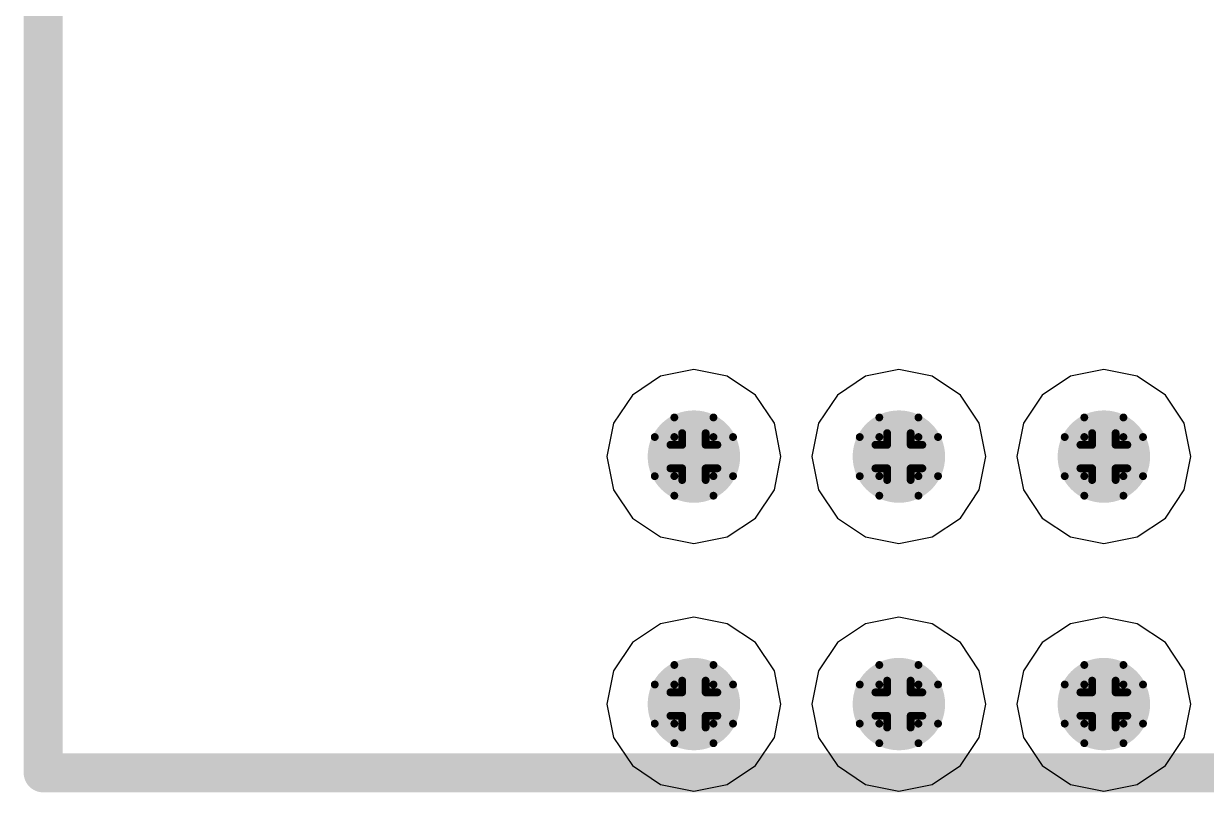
# Model space of a CAD drawing. Header units: inches. Extents: x 0 to 198, y 0 to 199.
# Drawn here: x 0.4514 to 0.7536, y 0.8419 to 1.0385 of the extents above; entities that cross this region are included whole.
import ezdxf

# ---------------------------------------------------------------- set-up
doc = ezdxf.new("R2010")
doc.units = ezdxf.units.IN
doc.header["$MEASUREMENT"] = 0
for name, color, linetype in [('Bottom Layer', 5, 'Continuous'), ('Drill Drawing', 1, 'Continuous'), ('Layer 1', 16, 'Continuous'), ('Layer 2', 76, 'Continuous'), ('Top Layer', 1, 'Continuous'), ('Top Overlay', 2, 'Continuous'), ('Via Holes', 16, 'Continuous')]:
    doc.layers.add(name, color=color, linetype=linetype)

# ---------------------------------------------------------------- blocks, each defined once
blk = doc.blocks.new('BH_18650_B1BA002_19')
at = {"layer": 'Top Overlay'}
for points in [[(-0.56498, -1.5175, 0.01, 0.01, 0), (-0.56498, 1.5175, 0.01, 0.01, 0)], [(-0.56498, -1.5175, 0.01, 0.01, 0), (0.25002, -1.5175, 0.01, 0.01, 0)]]:
    blk.add_lwpolyline(points, format="xyseb", dxfattribs=at)
blk.add_lwpolyline([(-0.56748, -1.5175, 0.005, 0.005, 1), (-0.56248, -1.5175, 0.005, 0.005, 1)], format="xyseb", close=True, dxfattribs=at)
blk.add_lwpolyline([(-0.56748, -1.5175, 0.005, 0.005, 1), (-0.56248, -1.5175, 0.005, 0.005, 1)], format="xyseb", close=True, dxfattribs=at)

msp = doc.modelspace()

# ---------------------------------------------------------------- hatches: boundary and pattern name
at = {"layer": 'Bottom Layer'}
h = msp.add_hatch(color=5, dxfattribs=at)
edge = h.paths.add_edge_path()
edge.add_arc((0.62263, 0.92776), 0.01181, 0, 360)
h = msp.add_hatch(color=5, dxfattribs=at)
edge = h.paths.add_edge_path()
edge.add_arc((0.675, 0.92776), 0.01181, 0, 360)
h = msp.add_hatch(color=5, dxfattribs=at)
edge = h.paths.add_edge_path()
edge.add_arc((0.72737, 0.92776), 0.01181, 0, 360)
h = msp.add_hatch(color=5, dxfattribs=at)
edge = h.paths.add_edge_path()
edge.add_arc((0.62263, 0.86448), 0.01181, 0, 360)
h = msp.add_hatch(color=5, dxfattribs=at)
edge = h.paths.add_edge_path()
edge.add_arc((0.675, 0.86448), 0.01181, 0, 360)
h = msp.add_hatch(color=5, dxfattribs=at)
edge = h.paths.add_edge_path()
edge.add_arc((0.72737, 0.86448), 0.01181, 0, 360)
at = {"layer": 'Layer 1'}
h = msp.add_hatch(color=16, dxfattribs=at)
edge = h.paths.add_edge_path()
edge.add_arc((0.62263, 0.92776), 0.01181, 0, 360)
h = msp.add_hatch(color=16, dxfattribs=at)
edge = h.paths.add_edge_path()
edge.add_arc((0.675, 0.92776), 0.01181, 0, 360)
h = msp.add_hatch(color=16, dxfattribs=at)
edge = h.paths.add_edge_path()
edge.add_arc((0.72737, 0.92776), 0.01181, 0, 360)
h = msp.add_hatch(color=16, dxfattribs=at)
edge = h.paths.add_edge_path()
edge.add_arc((0.62263, 0.86448), 0.01181, 0, 360)
h = msp.add_hatch(color=16, dxfattribs=at)
edge = h.paths.add_edge_path()
edge.add_arc((0.675, 0.86448), 0.01181, 0, 360)
h = msp.add_hatch(color=16, dxfattribs=at)
edge = h.paths.add_edge_path()
edge.add_arc((0.72737, 0.86448), 0.01181, 0, 360)
at = {"layer": 'Layer 2'}
h = msp.add_hatch(color=76, dxfattribs=at)
edge = h.paths.add_edge_path()
edge.add_arc((0.62263, 0.92776), 0.01181, 0, 360)
h = msp.add_hatch(color=76, dxfattribs=at)
edge = h.paths.add_edge_path()
edge.add_arc((0.675, 0.92776), 0.01181, 0, 360)
h = msp.add_hatch(color=76, dxfattribs=at)
edge = h.paths.add_edge_path()
edge.add_arc((0.72737, 0.92776), 0.01181, 0, 360)
h = msp.add_hatch(color=76, dxfattribs=at)
edge = h.paths.add_edge_path()
edge.add_arc((0.62263, 0.86448), 0.01181, 0, 360)
h = msp.add_hatch(color=76, dxfattribs=at)
edge = h.paths.add_edge_path()
edge.add_arc((0.675, 0.86448), 0.01181, 0, 360)
h = msp.add_hatch(color=76, dxfattribs=at)
edge = h.paths.add_edge_path()
edge.add_arc((0.72737, 0.86448), 0.01181, 0, 360)
at = {"layer": 'Top Layer'}
h = msp.add_hatch(color=1, dxfattribs=at)
edge = h.paths.add_edge_path()
edge.add_arc((0.62263, 0.92776), 0.01181, 0, 360)
h = msp.add_hatch(color=1, dxfattribs=at)
edge = h.paths.add_edge_path()
edge.add_arc((0.675, 0.92776), 0.01181, 0, 360)
h = msp.add_hatch(color=1, dxfattribs=at)
edge = h.paths.add_edge_path()
edge.add_arc((0.72737, 0.92776), 0.01181, 0, 360)
h = msp.add_hatch(color=1, dxfattribs=at)
edge = h.paths.add_edge_path()
edge.add_arc((0.62263, 0.86448), 0.01181, 0, 360)
h = msp.add_hatch(color=1, dxfattribs=at)
edge = h.paths.add_edge_path()
edge.add_arc((0.675, 0.86448), 0.01181, 0, 360)
h = msp.add_hatch(color=1, dxfattribs=at)
edge = h.paths.add_edge_path()
edge.add_arc((0.72737, 0.86448), 0.01181, 0, 360)
at = {"layer": 'Via Holes'}
h = msp.add_hatch(color=7, dxfattribs=at)
edge = h.paths.add_edge_path()
edge.add_arc((0.62263, 0.92776), 0.00591, 0, 360)
h = msp.add_hatch(color=7, dxfattribs=at)
edge = h.paths.add_edge_path()
edge.add_arc((0.675, 0.92776), 0.00591, 0, 360)
h = msp.add_hatch(color=7, dxfattribs=at)
edge = h.paths.add_edge_path()
edge.add_arc((0.72737, 0.92776), 0.00591, 0, 360)
h = msp.add_hatch(color=7, dxfattribs=at)
edge = h.paths.add_edge_path()
edge.add_arc((0.62263, 0.86448), 0.00591, 0, 360)
h = msp.add_hatch(color=7, dxfattribs=at)
edge = h.paths.add_edge_path()
edge.add_arc((0.675, 0.86448), 0.00591, 0, 360)
h = msp.add_hatch(color=7, dxfattribs=at)
edge = h.paths.add_edge_path()
edge.add_arc((0.72737, 0.86448), 0.00591, 0, 360)

# ---------------------------------------------------------------- linework, layer by layer
at = {"layer": 'Drill Drawing'}
for points in [[(0.61763, 0.93276, 0.002, 0.002, 0), (0.61763, 0.93776, 0.002, 0.002, 0)], [(0.61763, 0.93776, 0.002, 0.002, 0), (0.62763, 0.93776, 0.002, 0.002, 0)], [(0.62763, 0.93276, 0.002, 0.002, 0), (0.62763, 0.93776, 0.002, 0.002, 0)], [(0.67, 0.93276, 0.002, 0.002, 0), (0.67, 0.93776, 0.002, 0.002, 0)], [(0.67, 0.93776, 0.002, 0.002, 0), (0.68, 0.93776, 0.002, 0.002, 0)], [(0.68, 0.93276, 0.002, 0.002, 0), (0.68, 0.93776, 0.002, 0.002, 0)], [(0.72237, 0.93276, 0.002, 0.002, 0), (0.72237, 0.93776, 0.002, 0.002, 0)], [(0.72237, 0.93776, 0.002, 0.002, 0), (0.73237, 0.93776, 0.002, 0.002, 0)], [(0.73237, 0.93276, 0.002, 0.002, 0), (0.73237, 0.93776, 0.002, 0.002, 0)], [(0.61263, 0.92276, 0.002, 0.002, 0), (0.61263, 0.93276, 0.002, 0.002, 0)], [(0.61263, 0.93276, 0.002, 0.002, 0), (0.61763, 0.93276, 0.002, 0.002, 0)], [(0.61963, 0.93076, 0.002, 0.002, 0), (0.61963, 0.93376, 0.002, 0.002, 0)], [(0.61963, 0.93376, 0.002, 0.002, 0), (0.62563, 0.93376, 0.002, 0.002, 0)], [(0.62563, 0.93076, 0.002, 0.002, 0), (0.62563, 0.93376, 0.002, 0.002, 0)], [(0.62763, 0.93276, 0.002, 0.002, 0), (0.63263, 0.93276, 0.002, 0.002, 0)], [(0.63263, 0.92276, 0.002, 0.002, 0), (0.63263, 0.93276, 0.002, 0.002, 0)], [(0.665, 0.92276, 0.002, 0.002, 0), (0.665, 0.93276, 0.002, 0.002, 0)], [(0.665, 0.93276, 0.002, 0.002, 0), (0.67, 0.93276, 0.002, 0.002, 0)], [(0.672, 0.93076, 0.002, 0.002, 0), (0.672, 0.93376, 0.002, 0.002, 0)], [(0.672, 0.93376, 0.002, 0.002, 0), (0.678, 0.93376, 0.002, 0.002, 0)], [(0.678, 0.93076, 0.002, 0.002, 0), (0.678, 0.93376, 0.002, 0.002, 0)], [(0.68, 0.93276, 0.002, 0.002, 0), (0.685, 0.93276, 0.002, 0.002, 0)], [(0.685, 0.92276, 0.002, 0.002, 0), (0.685, 0.93276, 0.002, 0.002, 0)], [(0.71737, 0.92276, 0.002, 0.002, 0), (0.71737, 0.93276, 0.002, 0.002, 0)], [(0.71737, 0.93276, 0.002, 0.002, 0), (0.72237, 0.93276, 0.002, 0.002, 0)], [(0.72437, 0.93076, 0.002, 0.002, 0), (0.72437, 0.93376, 0.002, 0.002, 0)], [(0.72437, 0.93376, 0.002, 0.002, 0), (0.73037, 0.93376, 0.002, 0.002, 0)], [(0.73037, 0.93076, 0.002, 0.002, 0), (0.73037, 0.93376, 0.002, 0.002, 0)], [(0.73237, 0.93276, 0.002, 0.002, 0), (0.73737, 0.93276, 0.002, 0.002, 0)], [(0.73737, 0.92276, 0.002, 0.002, 0), (0.73737, 0.93276, 0.002, 0.002, 0)], [(0.61663, 0.92476, 0.002, 0.002, 0), (0.61663, 0.93076, 0.002, 0.002, 0)], [(0.61663, 0.93076, 0.002, 0.002, 0), (0.61963, 0.93076, 0.002, 0.002, 0)], [(0.62563, 0.93076, 0.002, 0.002, 0), (0.62863, 0.93076, 0.002, 0.002, 0)], [(0.62863, 0.92476, 0.002, 0.002, 0), (0.62863, 0.93076, 0.002, 0.002, 0)], [(0.669, 0.92476, 0.002, 0.002, 0), (0.669, 0.93076, 0.002, 0.002, 0)], [(0.669, 0.93076, 0.002, 0.002, 0), (0.672, 0.93076, 0.002, 0.002, 0)], [(0.678, 0.93076, 0.002, 0.002, 0), (0.681, 0.93076, 0.002, 0.002, 0)], [(0.681, 0.92476, 0.002, 0.002, 0), (0.681, 0.93076, 0.002, 0.002, 0)], [(0.72137, 0.92476, 0.002, 0.002, 0), (0.72137, 0.93076, 0.002, 0.002, 0)], [(0.72137, 0.93076, 0.002, 0.002, 0), (0.72437, 0.93076, 0.002, 0.002, 0)], [(0.73037, 0.93076, 0.002, 0.002, 0), (0.73337, 0.93076, 0.002, 0.002, 0)], [(0.73337, 0.92476, 0.002, 0.002, 0), (0.73337, 0.93076, 0.002, 0.002, 0)], [(0.61663, 0.92476, 0.002, 0.002, 0), (0.61963, 0.92476, 0.002, 0.002, 0)], [(0.61963, 0.92176, 0.002, 0.002, 0), (0.61963, 0.92476, 0.002, 0.002, 0)], [(0.62563, 0.92476, 0.002, 0.002, 0), (0.62863, 0.92476, 0.002, 0.002, 0)], [(0.62563, 0.92176, 0.002, 0.002, 0), (0.62563, 0.92476, 0.002, 0.002, 0)], [(0.669, 0.92476, 0.002, 0.002, 0), (0.672, 0.92476, 0.002, 0.002, 0)], [(0.672, 0.92176, 0.002, 0.002, 0), (0.672, 0.92476, 0.002, 0.002, 0)], [(0.678, 0.92476, 0.002, 0.002, 0), (0.681, 0.92476, 0.002, 0.002, 0)], [(0.678, 0.92176, 0.002, 0.002, 0), (0.678, 0.92476, 0.002, 0.002, 0)], [(0.72137, 0.92476, 0.002, 0.002, 0), (0.72437, 0.92476, 0.002, 0.002, 0)], [(0.72437, 0.92176, 0.002, 0.002, 0), (0.72437, 0.92476, 0.002, 0.002, 0)], [(0.73037, 0.92476, 0.002, 0.002, 0), (0.73337, 0.92476, 0.002, 0.002, 0)], [(0.73037, 0.92176, 0.002, 0.002, 0), (0.73037, 0.92476, 0.002, 0.002, 0)], [(0.61263, 0.92276, 0.002, 0.002, 0), (0.61763, 0.92276, 0.002, 0.002, 0)], [(0.61763, 0.91776, 0.002, 0.002, 0), (0.61763, 0.92276, 0.002, 0.002, 0)], [(0.61963, 0.92176, 0.002, 0.002, 0), (0.62563, 0.92176, 0.002, 0.002, 0)], [(0.62763, 0.92276, 0.002, 0.002, 0), (0.63263, 0.92276, 0.002, 0.002, 0)], [(0.62763, 0.91776, 0.002, 0.002, 0), (0.62763, 0.92276, 0.002, 0.002, 0)], [(0.665, 0.92276, 0.002, 0.002, 0), (0.67, 0.92276, 0.002, 0.002, 0)], [(0.67, 0.91776, 0.002, 0.002, 0), (0.67, 0.92276, 0.002, 0.002, 0)], [(0.672, 0.92176, 0.002, 0.002, 0), (0.678, 0.92176, 0.002, 0.002, 0)], [(0.68, 0.92276, 0.002, 0.002, 0), (0.685, 0.92276, 0.002, 0.002, 0)], [(0.68, 0.91776, 0.002, 0.002, 0), (0.68, 0.92276, 0.002, 0.002, 0)], [(0.71737, 0.92276, 0.002, 0.002, 0), (0.72237, 0.92276, 0.002, 0.002, 0)], [(0.72237, 0.91776, 0.002, 0.002, 0), (0.72237, 0.92276, 0.002, 0.002, 0)], [(0.72437, 0.92176, 0.002, 0.002, 0), (0.73037, 0.92176, 0.002, 0.002, 0)], [(0.73237, 0.92276, 0.002, 0.002, 0), (0.73737, 0.92276, 0.002, 0.002, 0)], [(0.73237, 0.91776, 0.002, 0.002, 0), (0.73237, 0.92276, 0.002, 0.002, 0)], [(0.61763, 0.91776, 0.002, 0.002, 0), (0.62763, 0.91776, 0.002, 0.002, 0)], [(0.67, 0.91776, 0.002, 0.002, 0), (0.68, 0.91776, 0.002, 0.002, 0)], [(0.72237, 0.91776, 0.002, 0.002, 0), (0.73237, 0.91776, 0.002, 0.002, 0)], [(0.61763, 0.86948, 0.002, 0.002, 0), (0.61763, 0.87448, 0.002, 0.002, 0)], [(0.61763, 0.87448, 0.002, 0.002, 0), (0.62763, 0.87448, 0.002, 0.002, 0)], [(0.62763, 0.86948, 0.002, 0.002, 0), (0.62763, 0.87448, 0.002, 0.002, 0)], [(0.67, 0.86948, 0.002, 0.002, 0), (0.67, 0.87448, 0.002, 0.002, 0)], [(0.67, 0.87448, 0.002, 0.002, 0), (0.68, 0.87448, 0.002, 0.002, 0)], [(0.68, 0.86948, 0.002, 0.002, 0), (0.68, 0.87448, 0.002, 0.002, 0)], [(0.72237, 0.86948, 0.002, 0.002, 0), (0.72237, 0.87448, 0.002, 0.002, 0)], [(0.72237, 0.87448, 0.002, 0.002, 0), (0.73237, 0.87448, 0.002, 0.002, 0)], [(0.73237, 0.86948, 0.002, 0.002, 0), (0.73237, 0.87448, 0.002, 0.002, 0)], [(0.61263, 0.85948, 0.002, 0.002, 0), (0.61263, 0.86948, 0.002, 0.002, 0)], [(0.61263, 0.86948, 0.002, 0.002, 0), (0.61763, 0.86948, 0.002, 0.002, 0)], [(0.61963, 0.86748, 0.002, 0.002, 0), (0.61963, 0.87048, 0.002, 0.002, 0)], [(0.61963, 0.87048, 0.002, 0.002, 0), (0.62563, 0.87048, 0.002, 0.002, 0)], [(0.62563, 0.86748, 0.002, 0.002, 0), (0.62563, 0.87048, 0.002, 0.002, 0)], [(0.62763, 0.86948, 0.002, 0.002, 0), (0.63263, 0.86948, 0.002, 0.002, 0)], [(0.63263, 0.85948, 0.002, 0.002, 0), (0.63263, 0.86948, 0.002, 0.002, 0)], [(0.665, 0.85948, 0.002, 0.002, 0), (0.665, 0.86948, 0.002, 0.002, 0)], [(0.665, 0.86948, 0.002, 0.002, 0), (0.67, 0.86948, 0.002, 0.002, 0)], [(0.672, 0.86748, 0.002, 0.002, 0), (0.672, 0.87048, 0.002, 0.002, 0)], [(0.672, 0.87048, 0.002, 0.002, 0), (0.678, 0.87048, 0.002, 0.002, 0)], [(0.678, 0.86748, 0.002, 0.002, 0), (0.678, 0.87048, 0.002, 0.002, 0)], [(0.68, 0.86948, 0.002, 0.002, 0), (0.685, 0.86948, 0.002, 0.002, 0)], [(0.685, 0.85948, 0.002, 0.002, 0), (0.685, 0.86948, 0.002, 0.002, 0)], [(0.71737, 0.85948, 0.002, 0.002, 0), (0.71737, 0.86948, 0.002, 0.002, 0)], [(0.71737, 0.86948, 0.002, 0.002, 0), (0.72237, 0.86948, 0.002, 0.002, 0)], [(0.72437, 0.86748, 0.002, 0.002, 0), (0.72437, 0.87048, 0.002, 0.002, 0)], [(0.72437, 0.87048, 0.002, 0.002, 0), (0.73037, 0.87048, 0.002, 0.002, 0)], [(0.73037, 0.86748, 0.002, 0.002, 0), (0.73037, 0.87048, 0.002, 0.002, 0)], [(0.73237, 0.86948, 0.002, 0.002, 0), (0.73737, 0.86948, 0.002, 0.002, 0)], [(0.73737, 0.85948, 0.002, 0.002, 0), (0.73737, 0.86948, 0.002, 0.002, 0)], [(0.61663, 0.86148, 0.002, 0.002, 0), (0.61663, 0.86748, 0.002, 0.002, 0)], [(0.61663, 0.86748, 0.002, 0.002, 0), (0.61963, 0.86748, 0.002, 0.002, 0)], [(0.62563, 0.86748, 0.002, 0.002, 0), (0.62863, 0.86748, 0.002, 0.002, 0)], [(0.62863, 0.86148, 0.002, 0.002, 0), (0.62863, 0.86748, 0.002, 0.002, 0)], [(0.669, 0.86148, 0.002, 0.002, 0), (0.669, 0.86748, 0.002, 0.002, 0)], [(0.669, 0.86748, 0.002, 0.002, 0), (0.672, 0.86748, 0.002, 0.002, 0)], [(0.678, 0.86748, 0.002, 0.002, 0), (0.681, 0.86748, 0.002, 0.002, 0)], [(0.681, 0.86148, 0.002, 0.002, 0), (0.681, 0.86748, 0.002, 0.002, 0)], [(0.72137, 0.86148, 0.002, 0.002, 0), (0.72137, 0.86748, 0.002, 0.002, 0)], [(0.72137, 0.86748, 0.002, 0.002, 0), (0.72437, 0.86748, 0.002, 0.002, 0)], [(0.73037, 0.86748, 0.002, 0.002, 0), (0.73337, 0.86748, 0.002, 0.002, 0)], [(0.73337, 0.86148, 0.002, 0.002, 0), (0.73337, 0.86748, 0.002, 0.002, 0)], [(0.61663, 0.86148, 0.002, 0.002, 0), (0.61963, 0.86148, 0.002, 0.002, 0)], [(0.61963, 0.85848, 0.002, 0.002, 0), (0.61963, 0.86148, 0.002, 0.002, 0)], [(0.62563, 0.86148, 0.002, 0.002, 0), (0.62863, 0.86148, 0.002, 0.002, 0)], [(0.62563, 0.85848, 0.002, 0.002, 0), (0.62563, 0.86148, 0.002, 0.002, 0)], [(0.669, 0.86148, 0.002, 0.002, 0), (0.672, 0.86148, 0.002, 0.002, 0)], [(0.672, 0.85848, 0.002, 0.002, 0), (0.672, 0.86148, 0.002, 0.002, 0)], [(0.678, 0.86148, 0.002, 0.002, 0), (0.681, 0.86148, 0.002, 0.002, 0)], [(0.678, 0.85848, 0.002, 0.002, 0), (0.678, 0.86148, 0.002, 0.002, 0)], [(0.72137, 0.86148, 0.002, 0.002, 0), (0.72437, 0.86148, 0.002, 0.002, 0)], [(0.72437, 0.85848, 0.002, 0.002, 0), (0.72437, 0.86148, 0.002, 0.002, 0)], [(0.73037, 0.86148, 0.002, 0.002, 0), (0.73337, 0.86148, 0.002, 0.002, 0)], [(0.73037, 0.85848, 0.002, 0.002, 0), (0.73037, 0.86148, 0.002, 0.002, 0)], [(0.61263, 0.85948, 0.002, 0.002, 0), (0.61763, 0.85948, 0.002, 0.002, 0)], [(0.61763, 0.85448, 0.002, 0.002, 0), (0.61763, 0.85948, 0.002, 0.002, 0)], [(0.61963, 0.85848, 0.002, 0.002, 0), (0.62563, 0.85848, 0.002, 0.002, 0)], [(0.62763, 0.85948, 0.002, 0.002, 0), (0.63263, 0.85948, 0.002, 0.002, 0)], [(0.62763, 0.85448, 0.002, 0.002, 0), (0.62763, 0.85948, 0.002, 0.002, 0)], [(0.665, 0.85948, 0.002, 0.002, 0), (0.67, 0.85948, 0.002, 0.002, 0)], [(0.67, 0.85448, 0.002, 0.002, 0), (0.67, 0.85948, 0.002, 0.002, 0)], [(0.672, 0.85848, 0.002, 0.002, 0), (0.678, 0.85848, 0.002, 0.002, 0)], [(0.68, 0.85948, 0.002, 0.002, 0), (0.685, 0.85948, 0.002, 0.002, 0)], [(0.68, 0.85448, 0.002, 0.002, 0), (0.68, 0.85948, 0.002, 0.002, 0)], [(0.71737, 0.85948, 0.002, 0.002, 0), (0.72237, 0.85948, 0.002, 0.002, 0)], [(0.72237, 0.85448, 0.002, 0.002, 0), (0.72237, 0.85948, 0.002, 0.002, 0)], [(0.72437, 0.85848, 0.002, 0.002, 0), (0.73037, 0.85848, 0.002, 0.002, 0)], [(0.73237, 0.85948, 0.002, 0.002, 0), (0.73737, 0.85948, 0.002, 0.002, 0)], [(0.73237, 0.85448, 0.002, 0.002, 0), (0.73237, 0.85948, 0.002, 0.002, 0)], [(0.61763, 0.85448, 0.002, 0.002, 0), (0.62763, 0.85448, 0.002, 0.002, 0)], [(0.67, 0.85448, 0.002, 0.002, 0), (0.68, 0.85448, 0.002, 0.002, 0)], [(0.72237, 0.85448, 0.002, 0.002, 0), (0.73237, 0.85448, 0.002, 0.002, 0)]]:
    msp.add_lwpolyline(points, format="xyseb", dxfattribs=at)
for points in [[(0.61713, 0.93776, 0.001, 0.001, 1), (0.61813, 0.93776, 0.001, 0.001, 1)], [(0.61713, 0.93776, 0.001, 0.001, 1), (0.61813, 0.93776, 0.001, 0.001, 1)], [(0.62713, 0.93776, 0.001, 0.001, 1), (0.62813, 0.93776, 0.001, 0.001, 1)], [(0.62713, 0.93776, 0.001, 0.001, 1), (0.62813, 0.93776, 0.001, 0.001, 1)], [(0.6695, 0.93776, 0.001, 0.001, 1), (0.6705, 0.93776, 0.001, 0.001, 1)], [(0.6695, 0.93776, 0.001, 0.001, 1), (0.6705, 0.93776, 0.001, 0.001, 1)], [(0.6795, 0.93776, 0.001, 0.001, 1), (0.6805, 0.93776, 0.001, 0.001, 1)], [(0.6795, 0.93776, 0.001, 0.001, 1), (0.6805, 0.93776, 0.001, 0.001, 1)], [(0.72187, 0.93776, 0.001, 0.001, 1), (0.72287, 0.93776, 0.001, 0.001, 1)], [(0.72187, 0.93776, 0.001, 0.001, 1), (0.72287, 0.93776, 0.001, 0.001, 1)], [(0.73187, 0.93776, 0.001, 0.001, 1), (0.73287, 0.93776, 0.001, 0.001, 1)], [(0.73187, 0.93776, 0.001, 0.001, 1), (0.73287, 0.93776, 0.001, 0.001, 1)], [(0.61213, 0.93276, 0.001, 0.001, 1), (0.61313, 0.93276, 0.001, 0.001, 1)], [(0.61213, 0.93276, 0.001, 0.001, 1), (0.61313, 0.93276, 0.001, 0.001, 1)], [(0.61713, 0.93276, 0.001, 0.001, 1), (0.61813, 0.93276, 0.001, 0.001, 1)], [(0.61713, 0.93276, 0.001, 0.001, 1), (0.61813, 0.93276, 0.001, 0.001, 1)], [(0.61913, 0.93376, 0.001, 0.001, 1), (0.62013, 0.93376, 0.001, 0.001, 1)], [(0.61913, 0.93376, 0.001, 0.001, 1), (0.62013, 0.93376, 0.001, 0.001, 1)], [(0.62513, 0.93376, 0.001, 0.001, 1), (0.62613, 0.93376, 0.001, 0.001, 1)], [(0.62513, 0.93376, 0.001, 0.001, 1), (0.62613, 0.93376, 0.001, 0.001, 1)], [(0.62713, 0.93276, 0.001, 0.001, 1), (0.62813, 0.93276, 0.001, 0.001, 1)], [(0.62713, 0.93276, 0.001, 0.001, 1), (0.62813, 0.93276, 0.001, 0.001, 1)], [(0.63213, 0.93276, 0.001, 0.001, 1), (0.63313, 0.93276, 0.001, 0.001, 1)], [(0.63213, 0.93276, 0.001, 0.001, 1), (0.63313, 0.93276, 0.001, 0.001, 1)], [(0.6645, 0.93276, 0.001, 0.001, 1), (0.6655, 0.93276, 0.001, 0.001, 1)], [(0.6645, 0.93276, 0.001, 0.001, 1), (0.6655, 0.93276, 0.001, 0.001, 1)], [(0.6695, 0.93276, 0.001, 0.001, 1), (0.6705, 0.93276, 0.001, 0.001, 1)], [(0.6695, 0.93276, 0.001, 0.001, 1), (0.6705, 0.93276, 0.001, 0.001, 1)], [(0.6715, 0.93376, 0.001, 0.001, 1), (0.6725, 0.93376, 0.001, 0.001, 1)], [(0.6715, 0.93376, 0.001, 0.001, 1), (0.6725, 0.93376, 0.001, 0.001, 1)], [(0.6775, 0.93376, 0.001, 0.001, 1), (0.6785, 0.93376, 0.001, 0.001, 1)], [(0.6775, 0.93376, 0.001, 0.001, 1), (0.6785, 0.93376, 0.001, 0.001, 1)], [(0.6795, 0.93276, 0.001, 0.001, 1), (0.6805, 0.93276, 0.001, 0.001, 1)], [(0.6795, 0.93276, 0.001, 0.001, 1), (0.6805, 0.93276, 0.001, 0.001, 1)], [(0.6845, 0.93276, 0.001, 0.001, 1), (0.6855, 0.93276, 0.001, 0.001, 1)], [(0.6845, 0.93276, 0.001, 0.001, 1), (0.6855, 0.93276, 0.001, 0.001, 1)], [(0.71687, 0.93276, 0.001, 0.001, 1), (0.71787, 0.93276, 0.001, 0.001, 1)], [(0.71687, 0.93276, 0.001, 0.001, 1), (0.71787, 0.93276, 0.001, 0.001, 1)], [(0.72187, 0.93276, 0.001, 0.001, 1), (0.72287, 0.93276, 0.001, 0.001, 1)], [(0.72187, 0.93276, 0.001, 0.001, 1), (0.72287, 0.93276, 0.001, 0.001, 1)], [(0.72387, 0.93376, 0.001, 0.001, 1), (0.72487, 0.93376, 0.001, 0.001, 1)], [(0.72387, 0.93376, 0.001, 0.001, 1), (0.72487, 0.93376, 0.001, 0.001, 1)], [(0.72987, 0.93376, 0.001, 0.001, 1), (0.73087, 0.93376, 0.001, 0.001, 1)], [(0.72987, 0.93376, 0.001, 0.001, 1), (0.73087, 0.93376, 0.001, 0.001, 1)], [(0.73187, 0.93276, 0.001, 0.001, 1), (0.73287, 0.93276, 0.001, 0.001, 1)], [(0.73187, 0.93276, 0.001, 0.001, 1), (0.73287, 0.93276, 0.001, 0.001, 1)], [(0.73687, 0.93276, 0.001, 0.001, 1), (0.73787, 0.93276, 0.001, 0.001, 1)], [(0.73687, 0.93276, 0.001, 0.001, 1), (0.73787, 0.93276, 0.001, 0.001, 1)], [(0.61613, 0.93076, 0.001, 0.001, 1), (0.61713, 0.93076, 0.001, 0.001, 1)], [(0.61613, 0.93076, 0.001, 0.001, 1), (0.61713, 0.93076, 0.001, 0.001, 1)], [(0.61913, 0.93076, 0.001, 0.001, 1), (0.62013, 0.93076, 0.001, 0.001, 1)], [(0.61913, 0.93076, 0.001, 0.001, 1), (0.62013, 0.93076, 0.001, 0.001, 1)], [(0.62513, 0.93076, 0.001, 0.001, 1), (0.62613, 0.93076, 0.001, 0.001, 1)], [(0.62513, 0.93076, 0.001, 0.001, 1), (0.62613, 0.93076, 0.001, 0.001, 1)], [(0.62813, 0.93076, 0.001, 0.001, 1), (0.62913, 0.93076, 0.001, 0.001, 1)], [(0.62813, 0.93076, 0.001, 0.001, 1), (0.62913, 0.93076, 0.001, 0.001, 1)], [(0.6685, 0.93076, 0.001, 0.001, 1), (0.6695, 0.93076, 0.001, 0.001, 1)], [(0.6685, 0.93076, 0.001, 0.001, 1), (0.6695, 0.93076, 0.001, 0.001, 1)], [(0.6715, 0.93076, 0.001, 0.001, 1), (0.6725, 0.93076, 0.001, 0.001, 1)], [(0.6715, 0.93076, 0.001, 0.001, 1), (0.6725, 0.93076, 0.001, 0.001, 1)], [(0.6775, 0.93076, 0.001, 0.001, 1), (0.6785, 0.93076, 0.001, 0.001, 1)], [(0.6775, 0.93076, 0.001, 0.001, 1), (0.6785, 0.93076, 0.001, 0.001, 1)], [(0.6805, 0.93076, 0.001, 0.001, 1), (0.6815, 0.93076, 0.001, 0.001, 1)], [(0.6805, 0.93076, 0.001, 0.001, 1), (0.6815, 0.93076, 0.001, 0.001, 1)], [(0.72087, 0.93076, 0.001, 0.001, 1), (0.72187, 0.93076, 0.001, 0.001, 1)], [(0.72087, 0.93076, 0.001, 0.001, 1), (0.72187, 0.93076, 0.001, 0.001, 1)], [(0.72387, 0.93076, 0.001, 0.001, 1), (0.72487, 0.93076, 0.001, 0.001, 1)], [(0.72387, 0.93076, 0.001, 0.001, 1), (0.72487, 0.93076, 0.001, 0.001, 1)], [(0.72987, 0.93076, 0.001, 0.001, 1), (0.73087, 0.93076, 0.001, 0.001, 1)], [(0.72987, 0.93076, 0.001, 0.001, 1), (0.73087, 0.93076, 0.001, 0.001, 1)], [(0.73287, 0.93076, 0.001, 0.001, 1), (0.73387, 0.93076, 0.001, 0.001, 1)], [(0.73287, 0.93076, 0.001, 0.001, 1), (0.73387, 0.93076, 0.001, 0.001, 1)], [(0.61613, 0.92476, 0.001, 0.001, 1), (0.61713, 0.92476, 0.001, 0.001, 1)], [(0.61613, 0.92476, 0.001, 0.001, 1), (0.61713, 0.92476, 0.001, 0.001, 1)], [(0.61913, 0.92476, 0.001, 0.001, 1), (0.62013, 0.92476, 0.001, 0.001, 1)], [(0.61913, 0.92476, 0.001, 0.001, 1), (0.62013, 0.92476, 0.001, 0.001, 1)], [(0.62513, 0.92476, 0.001, 0.001, 1), (0.62613, 0.92476, 0.001, 0.001, 1)], [(0.62513, 0.92476, 0.001, 0.001, 1), (0.62613, 0.92476, 0.001, 0.001, 1)], [(0.62813, 0.92476, 0.001, 0.001, 1), (0.62913, 0.92476, 0.001, 0.001, 1)], [(0.62813, 0.92476, 0.001, 0.001, 1), (0.62913, 0.92476, 0.001, 0.001, 1)], [(0.6685, 0.92476, 0.001, 0.001, 1), (0.6695, 0.92476, 0.001, 0.001, 1)], [(0.6685, 0.92476, 0.001, 0.001, 1), (0.6695, 0.92476, 0.001, 0.001, 1)], [(0.6715, 0.92476, 0.001, 0.001, 1), (0.6725, 0.92476, 0.001, 0.001, 1)], [(0.6715, 0.92476, 0.001, 0.001, 1), (0.6725, 0.92476, 0.001, 0.001, 1)], [(0.6775, 0.92476, 0.001, 0.001, 1), (0.6785, 0.92476, 0.001, 0.001, 1)], [(0.6775, 0.92476, 0.001, 0.001, 1), (0.6785, 0.92476, 0.001, 0.001, 1)], [(0.6805, 0.92476, 0.001, 0.001, 1), (0.6815, 0.92476, 0.001, 0.001, 1)], [(0.6805, 0.92476, 0.001, 0.001, 1), (0.6815, 0.92476, 0.001, 0.001, 1)], [(0.72087, 0.92476, 0.001, 0.001, 1), (0.72187, 0.92476, 0.001, 0.001, 1)], [(0.72087, 0.92476, 0.001, 0.001, 1), (0.72187, 0.92476, 0.001, 0.001, 1)], [(0.72387, 0.92476, 0.001, 0.001, 1), (0.72487, 0.92476, 0.001, 0.001, 1)], [(0.72387, 0.92476, 0.001, 0.001, 1), (0.72487, 0.92476, 0.001, 0.001, 1)], [(0.72987, 0.92476, 0.001, 0.001, 1), (0.73087, 0.92476, 0.001, 0.001, 1)], [(0.72987, 0.92476, 0.001, 0.001, 1), (0.73087, 0.92476, 0.001, 0.001, 1)], [(0.73287, 0.92476, 0.001, 0.001, 1), (0.73387, 0.92476, 0.001, 0.001, 1)], [(0.73287, 0.92476, 0.001, 0.001, 1), (0.73387, 0.92476, 0.001, 0.001, 1)], [(0.61213, 0.92276, 0.001, 0.001, 1), (0.61313, 0.92276, 0.001, 0.001, 1)], [(0.61213, 0.92276, 0.001, 0.001, 1), (0.61313, 0.92276, 0.001, 0.001, 1)], [(0.61713, 0.92276, 0.001, 0.001, 1), (0.61813, 0.92276, 0.001, 0.001, 1)], [(0.61713, 0.92276, 0.001, 0.001, 1), (0.61813, 0.92276, 0.001, 0.001, 1)], [(0.61913, 0.92176, 0.001, 0.001, 1), (0.62013, 0.92176, 0.001, 0.001, 1)], [(0.61913, 0.92176, 0.001, 0.001, 1), (0.62013, 0.92176, 0.001, 0.001, 1)], [(0.62513, 0.92176, 0.001, 0.001, 1), (0.62613, 0.92176, 0.001, 0.001, 1)], [(0.62513, 0.92176, 0.001, 0.001, 1), (0.62613, 0.92176, 0.001, 0.001, 1)], [(0.62713, 0.92276, 0.001, 0.001, 1), (0.62813, 0.92276, 0.001, 0.001, 1)], [(0.62713, 0.92276, 0.001, 0.001, 1), (0.62813, 0.92276, 0.001, 0.001, 1)], [(0.63213, 0.92276, 0.001, 0.001, 1), (0.63313, 0.92276, 0.001, 0.001, 1)], [(0.63213, 0.92276, 0.001, 0.001, 1), (0.63313, 0.92276, 0.001, 0.001, 1)], [(0.6645, 0.92276, 0.001, 0.001, 1), (0.6655, 0.92276, 0.001, 0.001, 1)], [(0.6645, 0.92276, 0.001, 0.001, 1), (0.6655, 0.92276, 0.001, 0.001, 1)], [(0.6695, 0.92276, 0.001, 0.001, 1), (0.6705, 0.92276, 0.001, 0.001, 1)], [(0.6695, 0.92276, 0.001, 0.001, 1), (0.6705, 0.92276, 0.001, 0.001, 1)], [(0.6715, 0.92176, 0.001, 0.001, 1), (0.6725, 0.92176, 0.001, 0.001, 1)], [(0.6715, 0.92176, 0.001, 0.001, 1), (0.6725, 0.92176, 0.001, 0.001, 1)], [(0.6775, 0.92176, 0.001, 0.001, 1), (0.6785, 0.92176, 0.001, 0.001, 1)], [(0.6775, 0.92176, 0.001, 0.001, 1), (0.6785, 0.92176, 0.001, 0.001, 1)], [(0.6795, 0.92276, 0.001, 0.001, 1), (0.6805, 0.92276, 0.001, 0.001, 1)], [(0.6795, 0.92276, 0.001, 0.001, 1), (0.6805, 0.92276, 0.001, 0.001, 1)], [(0.6845, 0.92276, 0.001, 0.001, 1), (0.6855, 0.92276, 0.001, 0.001, 1)], [(0.6845, 0.92276, 0.001, 0.001, 1), (0.6855, 0.92276, 0.001, 0.001, 1)], [(0.71687, 0.92276, 0.001, 0.001, 1), (0.71787, 0.92276, 0.001, 0.001, 1)], [(0.71687, 0.92276, 0.001, 0.001, 1), (0.71787, 0.92276, 0.001, 0.001, 1)], [(0.72187, 0.92276, 0.001, 0.001, 1), (0.72287, 0.92276, 0.001, 0.001, 1)], [(0.72187, 0.92276, 0.001, 0.001, 1), (0.72287, 0.92276, 0.001, 0.001, 1)], [(0.72387, 0.92176, 0.001, 0.001, 1), (0.72487, 0.92176, 0.001, 0.001, 1)], [(0.72387, 0.92176, 0.001, 0.001, 1), (0.72487, 0.92176, 0.001, 0.001, 1)], [(0.72987, 0.92176, 0.001, 0.001, 1), (0.73087, 0.92176, 0.001, 0.001, 1)], [(0.72987, 0.92176, 0.001, 0.001, 1), (0.73087, 0.92176, 0.001, 0.001, 1)], [(0.73187, 0.92276, 0.001, 0.001, 1), (0.73287, 0.92276, 0.001, 0.001, 1)], [(0.73187, 0.92276, 0.001, 0.001, 1), (0.73287, 0.92276, 0.001, 0.001, 1)], [(0.73687, 0.92276, 0.001, 0.001, 1), (0.73787, 0.92276, 0.001, 0.001, 1)], [(0.73687, 0.92276, 0.001, 0.001, 1), (0.73787, 0.92276, 0.001, 0.001, 1)], [(0.61713, 0.91776, 0.001, 0.001, 1), (0.61813, 0.91776, 0.001, 0.001, 1)], [(0.61713, 0.91776, 0.001, 0.001, 1), (0.61813, 0.91776, 0.001, 0.001, 1)], [(0.62713, 0.91776, 0.001, 0.001, 1), (0.62813, 0.91776, 0.001, 0.001, 1)], [(0.62713, 0.91776, 0.001, 0.001, 1), (0.62813, 0.91776, 0.001, 0.001, 1)], [(0.6695, 0.91776, 0.001, 0.001, 1), (0.6705, 0.91776, 0.001, 0.001, 1)], [(0.6695, 0.91776, 0.001, 0.001, 1), (0.6705, 0.91776, 0.001, 0.001, 1)], [(0.6795, 0.91776, 0.001, 0.001, 1), (0.6805, 0.91776, 0.001, 0.001, 1)], [(0.6795, 0.91776, 0.001, 0.001, 1), (0.6805, 0.91776, 0.001, 0.001, 1)], [(0.72187, 0.91776, 0.001, 0.001, 1), (0.72287, 0.91776, 0.001, 0.001, 1)], [(0.72187, 0.91776, 0.001, 0.001, 1), (0.72287, 0.91776, 0.001, 0.001, 1)], [(0.73187, 0.91776, 0.001, 0.001, 1), (0.73287, 0.91776, 0.001, 0.001, 1)], [(0.73187, 0.91776, 0.001, 0.001, 1), (0.73287, 0.91776, 0.001, 0.001, 1)], [(0.61713, 0.87448, 0.001, 0.001, 1), (0.61813, 0.87448, 0.001, 0.001, 1)], [(0.61713, 0.87448, 0.001, 0.001, 1), (0.61813, 0.87448, 0.001, 0.001, 1)], [(0.62713, 0.87448, 0.001, 0.001, 1), (0.62813, 0.87448, 0.001, 0.001, 1)], [(0.62713, 0.87448, 0.001, 0.001, 1), (0.62813, 0.87448, 0.001, 0.001, 1)], [(0.6695, 0.87448, 0.001, 0.001, 1), (0.6705, 0.87448, 0.001, 0.001, 1)], [(0.6695, 0.87448, 0.001, 0.001, 1), (0.6705, 0.87448, 0.001, 0.001, 1)], [(0.6795, 0.87448, 0.001, 0.001, 1), (0.6805, 0.87448, 0.001, 0.001, 1)], [(0.6795, 0.87448, 0.001, 0.001, 1), (0.6805, 0.87448, 0.001, 0.001, 1)], [(0.72187, 0.87448, 0.001, 0.001, 1), (0.72287, 0.87448, 0.001, 0.001, 1)], [(0.72187, 0.87448, 0.001, 0.001, 1), (0.72287, 0.87448, 0.001, 0.001, 1)], [(0.73187, 0.87448, 0.001, 0.001, 1), (0.73287, 0.87448, 0.001, 0.001, 1)], [(0.73187, 0.87448, 0.001, 0.001, 1), (0.73287, 0.87448, 0.001, 0.001, 1)], [(0.61213, 0.86948, 0.001, 0.001, 1), (0.61313, 0.86948, 0.001, 0.001, 1)], [(0.61213, 0.86948, 0.001, 0.001, 1), (0.61313, 0.86948, 0.001, 0.001, 1)], [(0.61713, 0.86948, 0.001, 0.001, 1), (0.61813, 0.86948, 0.001, 0.001, 1)], [(0.61713, 0.86948, 0.001, 0.001, 1), (0.61813, 0.86948, 0.001, 0.001, 1)], [(0.61913, 0.87048, 0.001, 0.001, 1), (0.62013, 0.87048, 0.001, 0.001, 1)], [(0.61913, 0.87048, 0.001, 0.001, 1), (0.62013, 0.87048, 0.001, 0.001, 1)], [(0.62513, 0.87048, 0.001, 0.001, 1), (0.62613, 0.87048, 0.001, 0.001, 1)], [(0.62513, 0.87048, 0.001, 0.001, 1), (0.62613, 0.87048, 0.001, 0.001, 1)], [(0.62713, 0.86948, 0.001, 0.001, 1), (0.62813, 0.86948, 0.001, 0.001, 1)], [(0.62713, 0.86948, 0.001, 0.001, 1), (0.62813, 0.86948, 0.001, 0.001, 1)], [(0.63213, 0.86948, 0.001, 0.001, 1), (0.63313, 0.86948, 0.001, 0.001, 1)], [(0.63213, 0.86948, 0.001, 0.001, 1), (0.63313, 0.86948, 0.001, 0.001, 1)], [(0.6645, 0.86948, 0.001, 0.001, 1), (0.6655, 0.86948, 0.001, 0.001, 1)], [(0.6645, 0.86948, 0.001, 0.001, 1), (0.6655, 0.86948, 0.001, 0.001, 1)], [(0.6695, 0.86948, 0.001, 0.001, 1), (0.6705, 0.86948, 0.001, 0.001, 1)], [(0.6695, 0.86948, 0.001, 0.001, 1), (0.6705, 0.86948, 0.001, 0.001, 1)], [(0.6715, 0.87048, 0.001, 0.001, 1), (0.6725, 0.87048, 0.001, 0.001, 1)], [(0.6715, 0.87048, 0.001, 0.001, 1), (0.6725, 0.87048, 0.001, 0.001, 1)], [(0.6775, 0.87048, 0.001, 0.001, 1), (0.6785, 0.87048, 0.001, 0.001, 1)], [(0.6775, 0.87048, 0.001, 0.001, 1), (0.6785, 0.87048, 0.001, 0.001, 1)], [(0.6795, 0.86948, 0.001, 0.001, 1), (0.6805, 0.86948, 0.001, 0.001, 1)], [(0.6795, 0.86948, 0.001, 0.001, 1), (0.6805, 0.86948, 0.001, 0.001, 1)], [(0.6845, 0.86948, 0.001, 0.001, 1), (0.6855, 0.86948, 0.001, 0.001, 1)], [(0.6845, 0.86948, 0.001, 0.001, 1), (0.6855, 0.86948, 0.001, 0.001, 1)], [(0.71687, 0.86948, 0.001, 0.001, 1), (0.71787, 0.86948, 0.001, 0.001, 1)], [(0.71687, 0.86948, 0.001, 0.001, 1), (0.71787, 0.86948, 0.001, 0.001, 1)], [(0.72187, 0.86948, 0.001, 0.001, 1), (0.72287, 0.86948, 0.001, 0.001, 1)], [(0.72187, 0.86948, 0.001, 0.001, 1), (0.72287, 0.86948, 0.001, 0.001, 1)], [(0.72387, 0.87048, 0.001, 0.001, 1), (0.72487, 0.87048, 0.001, 0.001, 1)], [(0.72387, 0.87048, 0.001, 0.001, 1), (0.72487, 0.87048, 0.001, 0.001, 1)], [(0.72987, 0.87048, 0.001, 0.001, 1), (0.73087, 0.87048, 0.001, 0.001, 1)], [(0.72987, 0.87048, 0.001, 0.001, 1), (0.73087, 0.87048, 0.001, 0.001, 1)], [(0.73187, 0.86948, 0.001, 0.001, 1), (0.73287, 0.86948, 0.001, 0.001, 1)], [(0.73187, 0.86948, 0.001, 0.001, 1), (0.73287, 0.86948, 0.001, 0.001, 1)], [(0.73687, 0.86948, 0.001, 0.001, 1), (0.73787, 0.86948, 0.001, 0.001, 1)], [(0.73687, 0.86948, 0.001, 0.001, 1), (0.73787, 0.86948, 0.001, 0.001, 1)], [(0.61613, 0.86748, 0.001, 0.001, 1), (0.61713, 0.86748, 0.001, 0.001, 1)], [(0.61613, 0.86748, 0.001, 0.001, 1), (0.61713, 0.86748, 0.001, 0.001, 1)], [(0.61913, 0.86748, 0.001, 0.001, 1), (0.62013, 0.86748, 0.001, 0.001, 1)], [(0.61913, 0.86748, 0.001, 0.001, 1), (0.62013, 0.86748, 0.001, 0.001, 1)], [(0.62513, 0.86748, 0.001, 0.001, 1), (0.62613, 0.86748, 0.001, 0.001, 1)], [(0.62513, 0.86748, 0.001, 0.001, 1), (0.62613, 0.86748, 0.001, 0.001, 1)], [(0.62813, 0.86748, 0.001, 0.001, 1), (0.62913, 0.86748, 0.001, 0.001, 1)], [(0.62813, 0.86748, 0.001, 0.001, 1), (0.62913, 0.86748, 0.001, 0.001, 1)], [(0.6685, 0.86748, 0.001, 0.001, 1), (0.6695, 0.86748, 0.001, 0.001, 1)], [(0.6685, 0.86748, 0.001, 0.001, 1), (0.6695, 0.86748, 0.001, 0.001, 1)], [(0.6715, 0.86748, 0.001, 0.001, 1), (0.6725, 0.86748, 0.001, 0.001, 1)], [(0.6715, 0.86748, 0.001, 0.001, 1), (0.6725, 0.86748, 0.001, 0.001, 1)], [(0.6775, 0.86748, 0.001, 0.001, 1), (0.6785, 0.86748, 0.001, 0.001, 1)], [(0.6775, 0.86748, 0.001, 0.001, 1), (0.6785, 0.86748, 0.001, 0.001, 1)], [(0.6805, 0.86748, 0.001, 0.001, 1), (0.6815, 0.86748, 0.001, 0.001, 1)], [(0.6805, 0.86748, 0.001, 0.001, 1), (0.6815, 0.86748, 0.001, 0.001, 1)], [(0.72087, 0.86748, 0.001, 0.001, 1), (0.72187, 0.86748, 0.001, 0.001, 1)], [(0.72087, 0.86748, 0.001, 0.001, 1), (0.72187, 0.86748, 0.001, 0.001, 1)], [(0.72387, 0.86748, 0.001, 0.001, 1), (0.72487, 0.86748, 0.001, 0.001, 1)], [(0.72387, 0.86748, 0.001, 0.001, 1), (0.72487, 0.86748, 0.001, 0.001, 1)], [(0.72987, 0.86748, 0.001, 0.001, 1), (0.73087, 0.86748, 0.001, 0.001, 1)], [(0.72987, 0.86748, 0.001, 0.001, 1), (0.73087, 0.86748, 0.001, 0.001, 1)], [(0.73287, 0.86748, 0.001, 0.001, 1), (0.73387, 0.86748, 0.001, 0.001, 1)], [(0.73287, 0.86748, 0.001, 0.001, 1), (0.73387, 0.86748, 0.001, 0.001, 1)], [(0.61613, 0.86148, 0.001, 0.001, 1), (0.61713, 0.86148, 0.001, 0.001, 1)], [(0.61613, 0.86148, 0.001, 0.001, 1), (0.61713, 0.86148, 0.001, 0.001, 1)], [(0.61913, 0.86148, 0.001, 0.001, 1), (0.62013, 0.86148, 0.001, 0.001, 1)], [(0.61913, 0.86148, 0.001, 0.001, 1), (0.62013, 0.86148, 0.001, 0.001, 1)], [(0.62513, 0.86148, 0.001, 0.001, 1), (0.62613, 0.86148, 0.001, 0.001, 1)], [(0.62513, 0.86148, 0.001, 0.001, 1), (0.62613, 0.86148, 0.001, 0.001, 1)], [(0.62813, 0.86148, 0.001, 0.001, 1), (0.62913, 0.86148, 0.001, 0.001, 1)], [(0.62813, 0.86148, 0.001, 0.001, 1), (0.62913, 0.86148, 0.001, 0.001, 1)], [(0.6685, 0.86148, 0.001, 0.001, 1), (0.6695, 0.86148, 0.001, 0.001, 1)], [(0.6685, 0.86148, 0.001, 0.001, 1), (0.6695, 0.86148, 0.001, 0.001, 1)], [(0.6715, 0.86148, 0.001, 0.001, 1), (0.6725, 0.86148, 0.001, 0.001, 1)], [(0.6715, 0.86148, 0.001, 0.001, 1), (0.6725, 0.86148, 0.001, 0.001, 1)], [(0.6775, 0.86148, 0.001, 0.001, 1), (0.6785, 0.86148, 0.001, 0.001, 1)], [(0.6775, 0.86148, 0.001, 0.001, 1), (0.6785, 0.86148, 0.001, 0.001, 1)], [(0.6805, 0.86148, 0.001, 0.001, 1), (0.6815, 0.86148, 0.001, 0.001, 1)], [(0.6805, 0.86148, 0.001, 0.001, 1), (0.6815, 0.86148, 0.001, 0.001, 1)], [(0.72087, 0.86148, 0.001, 0.001, 1), (0.72187, 0.86148, 0.001, 0.001, 1)], [(0.72087, 0.86148, 0.001, 0.001, 1), (0.72187, 0.86148, 0.001, 0.001, 1)], [(0.72387, 0.86148, 0.001, 0.001, 1), (0.72487, 0.86148, 0.001, 0.001, 1)], [(0.72387, 0.86148, 0.001, 0.001, 1), (0.72487, 0.86148, 0.001, 0.001, 1)], [(0.72987, 0.86148, 0.001, 0.001, 1), (0.73087, 0.86148, 0.001, 0.001, 1)], [(0.72987, 0.86148, 0.001, 0.001, 1), (0.73087, 0.86148, 0.001, 0.001, 1)], [(0.73287, 0.86148, 0.001, 0.001, 1), (0.73387, 0.86148, 0.001, 0.001, 1)], [(0.73287, 0.86148, 0.001, 0.001, 1), (0.73387, 0.86148, 0.001, 0.001, 1)], [(0.61213, 0.85948, 0.001, 0.001, 1), (0.61313, 0.85948, 0.001, 0.001, 1)], [(0.61213, 0.85948, 0.001, 0.001, 1), (0.61313, 0.85948, 0.001, 0.001, 1)], [(0.61713, 0.85948, 0.001, 0.001, 1), (0.61813, 0.85948, 0.001, 0.001, 1)], [(0.61713, 0.85948, 0.001, 0.001, 1), (0.61813, 0.85948, 0.001, 0.001, 1)], [(0.61913, 0.85848, 0.001, 0.001, 1), (0.62013, 0.85848, 0.001, 0.001, 1)], [(0.61913, 0.85848, 0.001, 0.001, 1), (0.62013, 0.85848, 0.001, 0.001, 1)], [(0.62513, 0.85848, 0.001, 0.001, 1), (0.62613, 0.85848, 0.001, 0.001, 1)], [(0.62513, 0.85848, 0.001, 0.001, 1), (0.62613, 0.85848, 0.001, 0.001, 1)], [(0.62713, 0.85948, 0.001, 0.001, 1), (0.62813, 0.85948, 0.001, 0.001, 1)], [(0.62713, 0.85948, 0.001, 0.001, 1), (0.62813, 0.85948, 0.001, 0.001, 1)], [(0.63213, 0.85948, 0.001, 0.001, 1), (0.63313, 0.85948, 0.001, 0.001, 1)], [(0.63213, 0.85948, 0.001, 0.001, 1), (0.63313, 0.85948, 0.001, 0.001, 1)], [(0.6645, 0.85948, 0.001, 0.001, 1), (0.6655, 0.85948, 0.001, 0.001, 1)], [(0.6645, 0.85948, 0.001, 0.001, 1), (0.6655, 0.85948, 0.001, 0.001, 1)], [(0.6695, 0.85948, 0.001, 0.001, 1), (0.6705, 0.85948, 0.001, 0.001, 1)], [(0.6695, 0.85948, 0.001, 0.001, 1), (0.6705, 0.85948, 0.001, 0.001, 1)], [(0.6715, 0.85848, 0.001, 0.001, 1), (0.6725, 0.85848, 0.001, 0.001, 1)], [(0.6715, 0.85848, 0.001, 0.001, 1), (0.6725, 0.85848, 0.001, 0.001, 1)], [(0.6775, 0.85848, 0.001, 0.001, 1), (0.6785, 0.85848, 0.001, 0.001, 1)], [(0.6775, 0.85848, 0.001, 0.001, 1), (0.6785, 0.85848, 0.001, 0.001, 1)], [(0.6795, 0.85948, 0.001, 0.001, 1), (0.6805, 0.85948, 0.001, 0.001, 1)], [(0.6795, 0.85948, 0.001, 0.001, 1), (0.6805, 0.85948, 0.001, 0.001, 1)], [(0.6845, 0.85948, 0.001, 0.001, 1), (0.6855, 0.85948, 0.001, 0.001, 1)], [(0.6845, 0.85948, 0.001, 0.001, 1), (0.6855, 0.85948, 0.001, 0.001, 1)], [(0.71687, 0.85948, 0.001, 0.001, 1), (0.71787, 0.85948, 0.001, 0.001, 1)], [(0.71687, 0.85948, 0.001, 0.001, 1), (0.71787, 0.85948, 0.001, 0.001, 1)], [(0.72187, 0.85948, 0.001, 0.001, 1), (0.72287, 0.85948, 0.001, 0.001, 1)], [(0.72187, 0.85948, 0.001, 0.001, 1), (0.72287, 0.85948, 0.001, 0.001, 1)], [(0.72387, 0.85848, 0.001, 0.001, 1), (0.72487, 0.85848, 0.001, 0.001, 1)], [(0.72387, 0.85848, 0.001, 0.001, 1), (0.72487, 0.85848, 0.001, 0.001, 1)], [(0.72987, 0.85848, 0.001, 0.001, 1), (0.73087, 0.85848, 0.001, 0.001, 1)], [(0.72987, 0.85848, 0.001, 0.001, 1), (0.73087, 0.85848, 0.001, 0.001, 1)], [(0.73187, 0.85948, 0.001, 0.001, 1), (0.73287, 0.85948, 0.001, 0.001, 1)], [(0.73187, 0.85948, 0.001, 0.001, 1), (0.73287, 0.85948, 0.001, 0.001, 1)], [(0.73687, 0.85948, 0.001, 0.001, 1), (0.73787, 0.85948, 0.001, 0.001, 1)], [(0.73687, 0.85948, 0.001, 0.001, 1), (0.73787, 0.85948, 0.001, 0.001, 1)], [(0.61713, 0.85448, 0.001, 0.001, 1), (0.61813, 0.85448, 0.001, 0.001, 1)], [(0.61713, 0.85448, 0.001, 0.001, 1), (0.61813, 0.85448, 0.001, 0.001, 1)], [(0.62713, 0.85448, 0.001, 0.001, 1), (0.62813, 0.85448, 0.001, 0.001, 1)], [(0.62713, 0.85448, 0.001, 0.001, 1), (0.62813, 0.85448, 0.001, 0.001, 1)], [(0.6695, 0.85448, 0.001, 0.001, 1), (0.6705, 0.85448, 0.001, 0.001, 1)], [(0.6695, 0.85448, 0.001, 0.001, 1), (0.6705, 0.85448, 0.001, 0.001, 1)], [(0.6795, 0.85448, 0.001, 0.001, 1), (0.6805, 0.85448, 0.001, 0.001, 1)], [(0.6795, 0.85448, 0.001, 0.001, 1), (0.6805, 0.85448, 0.001, 0.001, 1)], [(0.72187, 0.85448, 0.001, 0.001, 1), (0.72287, 0.85448, 0.001, 0.001, 1)], [(0.72187, 0.85448, 0.001, 0.001, 1), (0.72287, 0.85448, 0.001, 0.001, 1)], [(0.73187, 0.85448, 0.001, 0.001, 1), (0.73287, 0.85448, 0.001, 0.001, 1)], [(0.73187, 0.85448, 0.001, 0.001, 1), (0.73287, 0.85448, 0.001, 0.001, 1)]]:
    msp.add_lwpolyline(points, format="xyseb", close=True, dxfattribs=at)
at = {"layer": 'Layer 2'}
for p, q in [((0.62263, 0.95), (0.61412, 0.9483)), ((0.63114, 0.9483), (0.62263, 0.95)), ((0.675, 0.95), (0.66649, 0.9483)), ((0.68351, 0.9483), (0.675, 0.95)), ((0.72737, 0.95), (0.71886, 0.9483)), ((0.73588, 0.9483), (0.72737, 0.95)), ((0.61412, 0.9483), (0.60691, 0.94348)), ((0.63836, 0.94348), (0.63114, 0.9483)), ((0.66649, 0.9483), (0.65928, 0.94348)), ((0.69072, 0.94348), (0.68351, 0.9483)), ((0.71886, 0.9483), (0.71164, 0.94348)), ((0.74309, 0.94348), (0.73588, 0.9483)), ((0.60691, 0.94348), (0.60209, 0.93627)), ((0.64318, 0.93627), (0.63836, 0.94348)), ((0.65928, 0.94348), (0.65445, 0.93627)), ((0.69555, 0.93627), (0.69072, 0.94348)), ((0.71164, 0.94348), (0.70682, 0.93627)), ((0.74791, 0.93627), (0.74309, 0.94348)), ((0.60209, 0.93627), (0.60039, 0.92776)), ((0.64487, 0.92776), (0.64318, 0.93627)), ((0.65445, 0.93627), (0.65276, 0.92776)), ((0.69724, 0.92776), (0.69555, 0.93627)), ((0.70682, 0.93627), (0.70513, 0.92776)), ((0.74961, 0.92776), (0.74791, 0.93627)), ((0.60039, 0.92776), (0.60209, 0.91925)), ((0.64318, 0.91925), (0.64487, 0.92776)), ((0.65276, 0.92776), (0.65445, 0.91925)), ((0.69555, 0.91925), (0.69724, 0.92776)), ((0.70513, 0.92776), (0.70682, 0.91925)), ((0.74791, 0.91925), (0.74961, 0.92776)), ((0.60209, 0.91925), (0.60691, 0.91203)), ((0.63836, 0.91203), (0.64318, 0.91925)), ((0.65445, 0.91925), (0.65928, 0.91203)), ((0.69072, 0.91203), (0.69555, 0.91925)), ((0.70682, 0.91925), (0.71164, 0.91203)), ((0.74309, 0.91203), (0.74791, 0.91925)), ((0.60691, 0.91203), (0.61412, 0.90721)), ((0.63114, 0.90721), (0.63836, 0.91203)), ((0.65928, 0.91203), (0.66649, 0.90721)), ((0.68351, 0.90721), (0.69072, 0.91203)), ((0.71164, 0.91203), (0.71886, 0.90721)), ((0.73588, 0.90721), (0.74309, 0.91203)), ((0.61412, 0.90721), (0.62263, 0.90552)), ((0.62263, 0.90552), (0.63114, 0.90721)), ((0.66649, 0.90721), (0.675, 0.90552)), ((0.675, 0.90552), (0.68351, 0.90721)), ((0.71886, 0.90721), (0.72737, 0.90552)), ((0.72737, 0.90552), (0.73588, 0.90721)), ((0.62263, 0.88671), (0.61412, 0.88502)), ((0.63114, 0.88502), (0.62263, 0.88671)), ((0.675, 0.88671), (0.66649, 0.88502)), ((0.68351, 0.88502), (0.675, 0.88671)), ((0.72737, 0.88671), (0.71886, 0.88502)), ((0.73588, 0.88502), (0.72737, 0.88671)), ((0.61412, 0.88502), (0.60691, 0.8802)), ((0.63836, 0.8802), (0.63114, 0.88502)), ((0.66649, 0.88502), (0.65928, 0.8802)), ((0.69072, 0.8802), (0.68351, 0.88502)), ((0.71886, 0.88502), (0.71164, 0.8802)), ((0.74309, 0.8802), (0.73588, 0.88502)), ((0.60691, 0.8802), (0.60209, 0.87299)), ((0.64318, 0.87299), (0.63836, 0.8802)), ((0.65928, 0.8802), (0.65445, 0.87299)), ((0.69555, 0.87299), (0.69072, 0.8802)), ((0.71164, 0.8802), (0.70682, 0.87299)), ((0.74791, 0.87299), (0.74309, 0.8802)), ((0.60209, 0.87299), (0.60039, 0.86448)), ((0.64487, 0.86448), (0.64318, 0.87299)), ((0.65445, 0.87299), (0.65276, 0.86448)), ((0.69724, 0.86448), (0.69555, 0.87299)), ((0.70682, 0.87299), (0.70513, 0.86448)), ((0.74961, 0.86448), (0.74791, 0.87299)), ((0.60039, 0.86448), (0.60209, 0.85597)), ((0.64318, 0.85597), (0.64487, 0.86448)), ((0.65276, 0.86448), (0.65445, 0.85597)), ((0.69555, 0.85597), (0.69724, 0.86448)), ((0.70513, 0.86448), (0.70682, 0.85597)), ((0.74791, 0.85597), (0.74961, 0.86448)), ((0.60209, 0.85597), (0.60691, 0.84875)), ((0.63836, 0.84875), (0.64318, 0.85597)), ((0.65445, 0.85597), (0.65928, 0.84875)), ((0.69072, 0.84875), (0.69555, 0.85597)), ((0.70682, 0.85597), (0.71164, 0.84875)), ((0.74309, 0.84875), (0.74791, 0.85597)), ((0.60691, 0.84875), (0.61412, 0.84393)), ((0.63114, 0.84393), (0.63836, 0.84875)), ((0.65928, 0.84875), (0.66649, 0.84393)), ((0.68351, 0.84393), (0.69072, 0.84875)), ((0.71164, 0.84875), (0.71886, 0.84393)), ((0.73588, 0.84393), (0.74309, 0.84875)), ((0.61412, 0.84393), (0.62263, 0.84224)), ((0.62263, 0.84224), (0.63114, 0.84393)), ((0.66649, 0.84393), (0.675, 0.84224)), ((0.675, 0.84224), (0.68351, 0.84393)), ((0.71886, 0.84393), (0.72737, 0.84224)), ((0.72737, 0.84224), (0.73588, 0.84393))]:
    msp.add_line(p, q, dxfattribs=at)

# ---------------------------------------------------------------- block references
msp.add_blockref('BH_18650_B1BA002_19', (1.02138, 2.36441))

doc.saveas('drawing.dxf')
